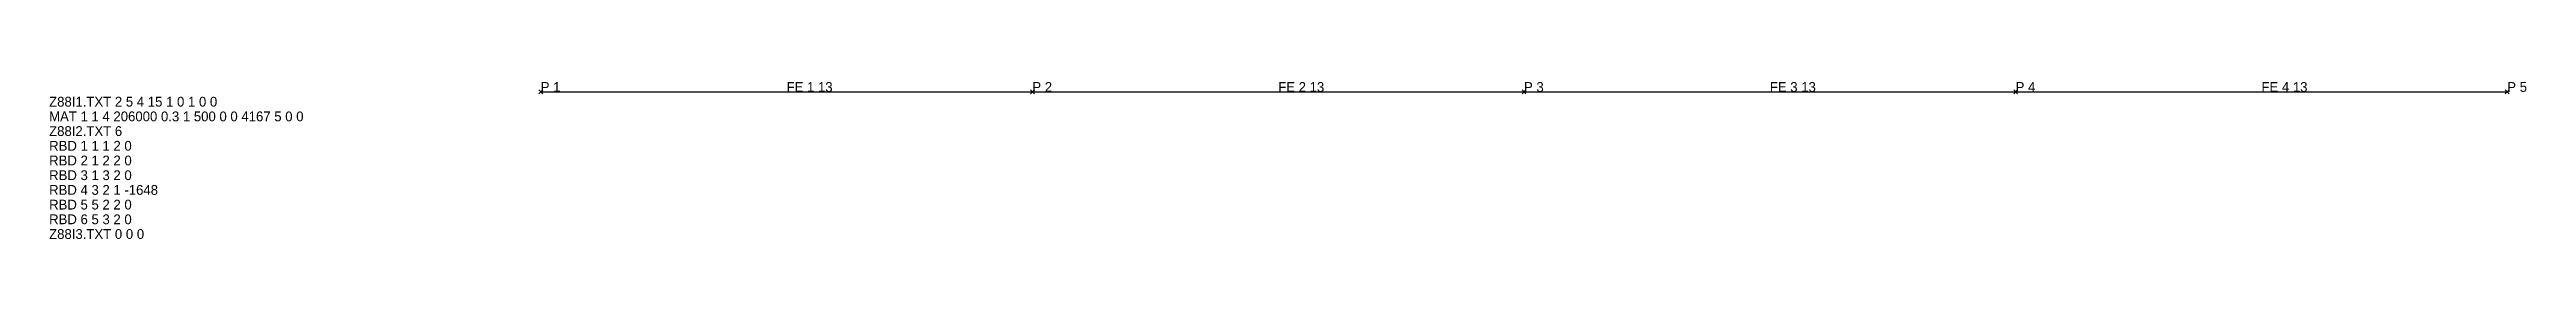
# Model space of a CAD drawing. Extents: x -250 to 1010, y -75 to 5.
import ezdxf

# ---------------------------------------------------------------- set-up
doc = ezdxf.new("R2010")
doc.units = 0
doc.header["$PDMODE"] = 3
doc.header["$PDSIZE"] = -3
for name, color, linetype in [('Z88EIO', 5, 'CONTINUOUS'), ('Z88GEN', 6, 'CONTINUOUS'), ('Z88KNR', 1, 'CONTINUOUS'), ('Z88NET', 5, 'CONTINUOUS'), ('Z88PKT', 1, 'CONTINUOUS'), ('Z88RBD', 6, 'CONTINUOUS')]:
    doc.layers.add(name, color=color, linetype=linetype)

msp = doc.modelspace()

# ---------------------------------------------------------------- linework, layer by layer
at = {"layer": 'Z88NET'}
for p, q in [((0, 0), (250, 0)), ((250, 0), (500, 0)), ((500, 0), (750, 0)), ((750, 0), (1000, 0))]:
    msp.add_line(p, q, dxfattribs=at)
at = {"layer": 'Z88PKT'}
for p in [(0, 0), (250, 0), (500, 0), (750, 0), (1000, 0)]:
    msp.add_point(p, dxfattribs=at)

# ---------------------------------------------------------------- texts
at = {"layer": 'Z88EIO'}
for s, p in [('FE 1 13', (125, 0)), ('FE 2 13', (375, 0)), ('FE 3 13', (625, 0)), ('FE 4 13', (875, 0))]:
    msp.add_text(s, height=5, dxfattribs=at).set_placement(p)
at = {"layer": 'Z88GEN'}
for s, p in [('Z88I1.TXT 2 5 4 15 1 0 1 0 0', (-250, -7.5)), ('MAT 1 1 4 206000 0.3 1 500 0 0 4167 5 0 0', (-250, -15)), ('Z88I3.TXT 0 0 0', (-250, -75))]:
    msp.add_text(s, height=5, dxfattribs=at).set_placement(p)
at = {"layer": 'Z88KNR'}
for s, p in [('P 1', (0, 0)), ('P 2', (250, 0)), ('P 3', (500, 0)), ('P 4', (750, 0)), ('P 5', (1000, 0))]:
    msp.add_text(s, height=5, dxfattribs=at).set_placement(p)
at = {"layer": 'Z88RBD'}
for s, p in [('Z88I2.TXT 6', (-250, -22.5)), ('RBD 1 1 1 2 0', (-250, -30)), ('RBD 2 1 2 2 0', (-250, -37.5)), ('RBD 3 1 3 2 0', (-250, -45)), ('RBD 4 3 2 1 -1648', (-250, -52.5)), ('RBD 5 5 2 2 0', (-250, -60)), ('RBD 6 5 3 2 0', (-250, -67.5))]:
    msp.add_text(s, height=5, dxfattribs=at).set_placement(p)

doc.saveas('drawing.dxf')
